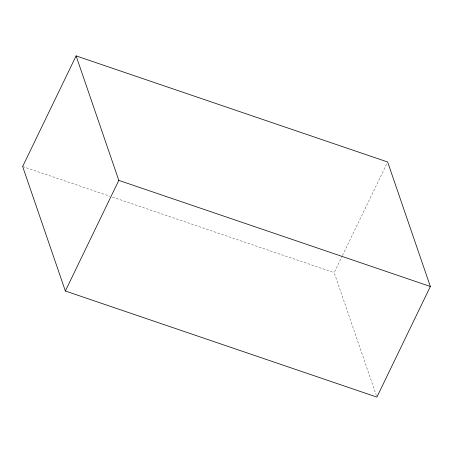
<?xml version="1.0" encoding="UTF-8"?>
<svg xmlns="http://www.w3.org/2000/svg" width="453" height="453" viewBox="0 0 453 453"><rect width="100%" height="100%" fill="white"/><g stroke="black" fill="none" stroke-linecap="round" stroke-linejoin="round"><path stroke-width="0.34" stroke-dasharray="2.27 1.7" d="M376.437 395.775L334.189 272.621L342.179 256.092M342.485 255.458L387.032 163.261M22.65 166.523L109.745 196.183M112.429 197.095L334.189 272.621"/><path stroke-width="0.68" d="M76.104 55.889L22.65 166.523L65.357 291.007L376.896 397.111L430.35 286.477L387.643 161.993L76.104 55.889L118.811 180.379L65.357 291.007M118.811 180.379L430.35 286.477"/></g></svg>
